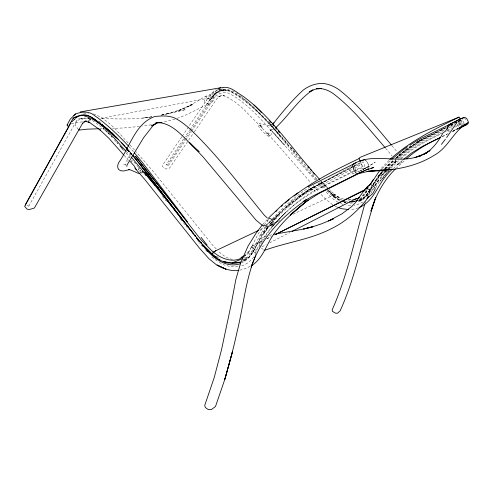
<?xml version="1.0" encoding="UTF-8"?>
<svg xmlns="http://www.w3.org/2000/svg" width="493" height="493" viewBox="0 0 493 493"><rect width="100%" height="100%" fill="white"/><g stroke="black" fill="none" stroke-linecap="round" stroke-linejoin="round"><path stroke-width="0.37" stroke-dasharray="2.46 1.85" d="M460.505 119.596L460.431 120.113L450.922 125.056M395.774 160.311L395.417 162.474L397.518 164.613L400.464 163.584L401.678 162.271L401.931 160.268M353.758 167.706L354.054 165.919L349.309 169.087L350.948 172.926L352.39 173.887L354.319 173.185M257.291 249.181L245.027 255.479L248.7 252.114L251.818 246.352L262.831 240.837M450.867 125.037L460.413 120.28L460.209 121.21L461.491 123.114L456.728 125.487M368.616 168.433L369.097 166.72L368.363 164.354L366.441 160.909L365.338 160.2M399.515 163.966L400.365 161.402M364.98 203.517L365.714 201.44M206.185 100.708L206.499 99.919M259.047 247.412L267.033 233.737L274.428 224.136L285.472 212.52L271.532 227.23C284.369 213.038 298.401 199.665 315.119 190.132L314.164 190.631L354.473 170.529M355.052 164.335L354.368 165.728L354.572 167.219L356.384 171.435M267.212 221.228L267.748 220.137M267.921 227.415L262.985 233.892L254.567 248.811L253.026 248.33L251.621 246.975L258.35 233.54L263.878 225.739M326.797 190.896L333.237 196.701L334.716 194.532L329.392 189.454M365.64 190.218L364.974 191.53L365.066 193.194L366.749 195.031L368.326 195.875L370.81 191.105L370.317 189.146L368.511 187.821M367.408 196.584L372.166 187.352M373.528 184.721L374.89 182.083L382.611 171.558M371.925 185.953C368.721 192.141 365.147 198.944 358.232 201.582L362.38 199.375L359.268 201.119L365.307 196.744L371.512 187.007M251.818 246.352L248.7 252.114L249.273 251.06L245.027 255.479M358.128 201.058C363.421 199.474 367.236 194.975 369.91 190.329L367.833 188.751L364.284 195.24L360.876 196.96M374.162 187.697L370.323 194.396M368.869 186.502L363.058 196.38L358.423 200.361M369.762 189.854L367.322 194.242L363.218 198.371L359.138 200.337M371.697 191.161L373.435 188.049M374.822 185.559L379.154 179.07L374.483 185.984M372.388 187.365C369.208 193.626 364.937 200.398 357.585 202.007M372.751 186.718L377.176 179.606L383.56 171.459M375.869 187.556L378.353 183.162L388.151 170.898M360.112 200.398L365.794 196.146L372.11 186.471M372.48 185.824L374.316 182.607L382.556 171.558M139.833 171.712L140.813 169.999L139.722 170.627L138.471 169.697L138.866 168.618L138.132 169.752M372.967 184.493L377.78 177.129L382.321 171.552M254.936 255.06L256.348 252.632M374.828 185.399L385.446 170.8L380.806 176.426L385.489 170.88M339.523 200.688L333.237 196.701L334.593 194.415L338.796 197.44M251.689 247.104L253.568 248.657L254.702 248.811C251.985 254.185 248.096 259.275 242.353 261.573M254.702 248.811C251.96 254.141 248.152 259.306 242.359 261.456M369.91 190.329L369.67 189.836L371.667 186.687M373.256 184.166L379.628 174.097L382.223 171.435M251.621 246.975L252.243 245.995L263.237 240.541M372.991 184.277L382.765 171.089M100.775 118.32L208.601 98.181L211.922 92.961L216.033 89.479M375.278 185.879L378.396 181.085L386.635 170.837M248.78 257.833L254.425 249.39M181.831 136.758L162.591 165.217L162.604 166.492L164.274 168.378L166.03 169.019L168.988 168.477L170.023 167.417L188.215 140.776M182.256 136.123L209.624 95.654C217.653 86.756 231.956 87.92 240.282 95.919M183.544 139.112L166.018 165.056L166.511 164.526M183.969 138.478L189.528 130.251M189.953 129.616L211.75 97.343L216.304 92.82L211.75 97.343L215.404 92.746M190.224 131.421L167.497 164.927L168.088 165.839L167.805 166.4L185.393 140.487M190.655 130.787L214.239 96.018C219.958 88.758 230.804 89.381 237.453 94.933C260.403 111.436 278.107 134.213 297.15 154.901M185.824 139.852L191.401 131.637M191.832 131.002L214.997 96.874L214.523 97.189C218.3 93.676 223.791 91.014 228.925 93.313C251.603 105.274 266.941 127.176 284.603 145.145L272.278 131.335L315.384 180.124M188.646 140.141L193.841 132.531M194.273 131.896L216.797 98.908L218.707 97.066L221.449 95.426L217.549 97.072L221.659 95.562L224.537 95.784L222.189 95.476L226.546 96.646L235.346 102.162L242.297 107.973L255.645 121.364L273.43 140.024L311.219 183.18M265.554 227.279C257.358 236.695 254.93 249.896 246.087 258.622L247.307 257.426L243.56 259.663M269.277 225.899L259.361 240.368L253.439 251.726L255.953 253.494L255.245 253.254C259.361 242.889 265.967 233.892 273.104 225.43M217.376 89.701L223.532 89.911C217.265 89.917 213.031 95.124 210.123 100.061L209.494 98.717L213.537 92.857L217.376 89.701L227.68 89.701L242.753 98.144L253.273 106.845L269.196 122.467L317.048 179.341M142.995 171.552L140.961 173.709M264.303 225.141L268.377 219.866M213.95 94.724L210.301 99.839L215.349 93.109M267.939 227.686L263.034 234.237L268.543 227.242M270.164 224.469L271.957 222.115M267.551 227.248C256.853 237.7 255.602 255.996 241.823 263.059M269.332 224.956L271.698 222.146M266.029 226.688L270.762 220.753M210.123 100.061L216.273 92.622A20.09 16.158 77.7 0 1 230.798 91.809C267.163 112.466 288.528 150.254 316.518 179.927M388.915 170.603L380.177 181.19L389.92 169.382M260.31 235.463L267.138 227.285M382.26 171.539L378.002 176.512L382.389 171.398M384.337 169.117L389.205 163.429M385.101 168.705L389.088 164.138L393.593 160.157M262.775 224.451L267.681 218.96M362.275 195.69L365.368 192.221M253.883 256.878C250.222 261.481 245.354 265.604 239.302 266.245M273.307 220.346L279.432 213.574L271.446 220.587M131.699 161.347L132.389 160.582L131.545 160.971M271.655 222.096L269.579 224.364L272.839 220.852M273.726 219.823L279.432 213.574M270.836 224.333L271.853 223.243M272.364 222.694L282.045 212.335L298.61 198.131L312.47 189.22L310.152 190.674L353.814 168.458M351.515 166.351L308.606 189.891L292.817 200.583L273.843 219.816M272.309 219.12C283.906 206.468 296.786 194.704 311.65 185.997M273.775 219.964C294.204 195.16 323.765 181.664 352.033 168.131M273.627 224.882L284.128 214.061C303.898 194.051 330.316 183.291 355.071 170.979M387.905 169.555L384.688 172.864L386.697 170.855M388.441 169.007L396.477 160.73L388.706 168.711M384.823 168.772L393.248 160.379M381.243 168.353L389.187 160.213M395.91 168.464L404.852 160.28M385.187 168.889L393.069 160.866M386.068 168.883L395.719 159.362M382.315 168.674L391.806 159.338M387.64 168.643L396.415 160.003M388.848 168.748L396.927 160.854M393.463 168.458L398.966 163.128L397.925 164.027L402.578 160.256M390.863 168.273L398.584 160.829M140.382 172.809L141.3 171.965L140.32 172.846M266.294 225.061L292.817 200.583M395.842 158.167L407.107 148.22L412.105 144.8M265.166 226.102L270.873 221.092M395.485 158.419L401.074 153.514L418.532 141.251M397.001 158.278L413.393 145.293L419.765 141.491L445.586 128.537M401.419 158.475C413.146 147.53 427.61 140.357 441.938 133.498M353.111 166.492L308.606 189.891L286.26 207.522L308.606 189.891L351.755 167.164M398.11 158.536C411.606 145.712 428.522 137.775 445.117 129.801M399.897 158.438L410.577 149.743L421.336 143.099L441.753 132.937M395.959 158.561L406.349 150.279L423.08 139.519L446.171 127.521M271.945 124.47L268.605 125.733L269.369 125.986L259.46 123.472L258.055 125.395C260.224 129.727 264.322 133.585 268.377 136.271L269.874 136.228L271.187 134.503L271.07 128.741L270.435 130.688L270.719 129.832L269.85 130.485L275.125 128.291M366.576 167.491L375.21 162.166L368.394 166.683L359.003 171.441L366.576 167.491L362.349 169.721M302.419 195.006L322.724 182.305M177.012 118.326C188.961 114.573 199.505 107.412 211.244 103.228L213.574 99.839L213.746 98.668L212.76 97.029L209.993 94.656L205.353 96.443L187.34 106.981L193.268 103.77L177.646 111.024L192.171 104.867L183.026 108.824L167.947 113.735L185.904 109.514L160.663 115.294M359.687 199.653L362.447 198.044L359.003 200.029M452.79 131.2L458.823 127.816M362.91 201.933L359.687 203.726L354.245 205.396M453.56 130.731L458.188 128.162M242.92 261.05L246.777 258.948M457.714 121.722L459.433 120.81L458.496 122.116L459.679 124.624L460.641 125.61L462.206 124.692L460.48 126.066L459.433 126.3M367.729 166.948L362.996 169.327L362.472 168.347L362.306 165.636L361.036 162.912L363.119 161.864L364.573 165.013L364.592 167.441L365.239 168.31L362.996 169.327M353.789 166.135L361.203 162.234L352.427 166.813M419.161 140.813L432.034 134.207M434.746 132.814L436.78 131.767M440.847 129.684L442.88 128.636M262.085 246.746L266.165 244.645M269.591 242.901L290.05 232.425M354.498 168.113L359.958 165.334L358.436 163.479M450.152 130.75L448.79 131.44L447.681 129.832M352.711 167.793L360.839 163.719L362.072 165.648L363.353 166.098L355.157 170.184M450.343 126.146L455.101 123.761M457.818 122.393L461.214 120.693L462.114 121.296L458.034 123.336M266.959 238.766L270.404 237.041M445.986 127.496L417.146 141.929L446.097 127.41M450.793 125.093L460.413 120.28M448.513 128.1L453.277 125.721M447.2 130.226L451.964 127.86M266.676 238.84L271.483 236.455M366.33 189.417L367.704 188.739L369.67 189.836M442.166 136.573L448.303 133.535M452.395 131.514L458.533 128.476M355.755 170.64L361.246 167.934L361.757 170.116M442.332 136.635L447.126 134.287M452.605 131.606L458.773 128.587M446.701 131.181L450.781 129.191M454.866 127.2L463.032 123.225L463.519 124.729M250.117 266.306L245.317 268.63L239.771 270.189M260.304 229.615L265.216 227.359M273.492 223.366L281.201 219.81M293.015 214.227L334.716 194.532M242.963 260.249L246.143 258.745L243.351 259.466M357.413 171.921L359.224 171.126L356.513 171.404M244.09 258.049L246.882 256.915M205.353 96.443L206.284 96.086M266.627 236.116L262.344 237.694L261.401 238.766L259.139 243.351L258.831 244.848L259.361 245.773M126.023 164.027L123.441 164.81L125.937 164.952M175.021 119.016L164.335 121.95M358.349 207.904L352.97 209.334L349.968 209.47M129.727 157.384L127.829 157.883L126.935 159.664L127.009 161.938M269.363 235.383L272.795 234.508M161.248 115.183L169.124 113.408L160.324 115.294M83.576 113.963L88.574 113.452M71.368 123.811L82.676 121.703M87.957 120.717L90.971 120.15M151.308 124.784L142.483 126.066M151.505 116.866L142.68 118.129L151.696 116.878M151.838 116.847C134.817 119.67 117.5 119.053 100.332 118.4M139.55 126.418L123.971 127.952L112.49 128.328M348.656 199.868L351.675 199.597M350.227 203.128L352.865 202.919M347.885 200.047L353.056 199.659M237.971 266.528L231.149 266.805L224.42 265.018L218.559 262.085M99.487 128.753L103.314 128.624M89.671 118.086L78.295 118.868C73.932 122.677 74.548 125.666 78.288 129.135M350.696 205.501L346.394 205.082M366.78 188.757L367.833 188.751M344.903 201.329L347.873 201.791M346.148 202.426L343.399 201.619M344.077 202.087L346.068 202.518M232.437 259.454C226.983 258.326 222.183 254.955 218.319 251.036M342.986 201.588L348.058 202.943M343.042 201.699L346.561 202.703M93.491 113.889C108.565 119.3 118.745 133.233 129.493 144.332M90.78 119.417L87.483 118.289L91.439 119.639M343.572 199.08L339.689 197.711L334.772 194.581L341.322 199.227M335.03 206.271L337.132 207.072M341.766 200.207L336.09 197.009L328.578 189.897M340.731 203.48L343.516 204.626M333.237 196.701L340.571 200.368M208.601 98.181L209.494 98.717M332.609 204.731L325.386 198.975L320.789 194.113M98.625 121.062L101.17 122.769M339.93 200.183L335.517 197.182L328.326 190.483M365.467 160.471L366.545 161.205L368.709 165.309L368.924 167.922M337.945 202.333L333.311 199.141L325.571 191.678M101.41 126.923C95.519 123.01 89.344 116.311 81.524 118.449L82.423 118.08L79.33 119.361L75.152 123.281L28.218 207.097L28.372 206.025L27.269 205.131M211.805 256.915L217.998 261.66M216.513 256.243L220.131 259.035M333.872 196.078L337.822 199.197M240.861 96.308L248.269 102.384L261.949 115.917L280.881 135.858M261.345 247.967L263.071 249.384M216.285 256.619L217.413 257.574M327.272 190.206L333.989 195.961M458.909 126.418L458.052 125.678L456.697 122.905M464.369 117.728L466.625 120.73M102.729 128.063L104.343 129.554M104.88 130.053L109.181 134.047L107.511 132.475M104.226 129.406L103.129 128.39L105.354 130.522M105.909 131.046L107.566 132.623M108.121 133.153L112.293 137.522M321.116 181.43L328.289 188.388M327.198 187.297L321.331 181.214M216.211 248.885L213.044 245.656L153.194 171.416L136.068 151.758M129.024 146.6L133.862 152.22M328.424 190.551L334.211 196.676L328.307 190.403M127.675 149.552L131.81 153.97L127.496 149.003M131.311 160.866L132.025 161.636M129.998 144.893L135.563 151.178M320.062 182.669L325.596 188.77M319.063 182.749L324.653 188.961M114.302 139.753L117.821 143.666M124.347 150.926L119.824 145.897L123.404 149.964M124.107 155.338L128.593 160.515M126.769 149.508L131.81 155.196M202.833 246.802L199.4 242.747M205.328 249.612L208.317 252.983M281.386 136.438L287.986 143.907M291.03 147.358L295.085 151.955M320.968 181.276L328.067 189.324M317.93 183.014L323.531 189.367M127.736 149.915L131.847 154.673M127.169 149.878L131.736 155.055M110.796 135.538L112.305 137.251M116.816 142.372L117.821 143.512M119.83 145.792L120.834 146.932M121.333 147.499L123.342 149.78M299.159 157.193L303.177 161.772M320.77 181.812L326.298 188.11M127.028 149.804L132.05 155.529M313.234 185.485L318.774 191.814M125.931 152.855L129.967 157.47M133.997 162.086L138.034 166.702M138.539 167.281L140.055 169.013M142.07 171.317L146.107 175.933L144.233 173.733M126.251 151.296L130.774 156.54M127.57 149.151L132.5 154.956M385.662 148.264L391.972 155.757M141.99 171.139L144.954 174.682M391.966 145.669L397.327 152.121M127.502 149.169L131.828 154.426M162.431 196.399L166.27 201.218M180.678 219.274L187.395 227.698M197.483 240.344L198.919 242.149M269.196 122.467L280.449 136.894M139.673 170.455L140.166 171.244M399.275 154.463L401.616 158.426M464.209 123.361L462.835 120.871L462.705 119.62L459.131 121.826L460.524 124.809M354.8 169.586L355.835 171.472M451.009 124.791L452.358 127.558M395.478 159.775L395.971 161.889L395.879 160.589M209.279 99.309L209.229 100.56L206.801 104.411L204.891 102.384L204.657 100.128L206.968 96.375L209.279 99.309M267.828 132.315L268.543 133.683L269.443 133.683L268.796 134.484L269.221 135.6L267.945 133.874L266.282 133.202L267.97 133.363L267.015 133.418L267.828 132.315M260.914 124.852L260.649 125.462L261.691 126.27L262.338 126.146L261.58 127.182L261.512 126.553L262.036 127.903L259.996 125.789L260.914 124.852M405.4 150.186L395.577 158.352L407.551 148.504L422.261 139.322L405.4 150.186M308.261 190.082L297.957 197.003L314.651 186.157L308.261 190.082M218.035 91.864L215.681 93.232L220.55 90.835L226.509 90.33L220.55 90.835L218.035 91.864M260.797 125.918L260.014 125.807L260.797 125.918M208.323 103.931L207.368 103.524L208.841 104.159L208.323 103.931M82.602 119.725L81.086 118.53L82.602 119.725M366.373 192.664L366.163 191.352L366.379 193.176L366.373 192.664"/><path stroke-width="0.74" d="M361.203 171.965L312.593 196.146L303.115 201.606L306.301 199.72C283.105 215.694 262.134 236.825 252.441 263.798C245.021 285.86 242.679 309.16 237.102 331.697C233.657 347.793 229.35 363.674 224.759 379.481L232.493 351.546L225.018 378.797L215.503 406.478L211.442 409.541L208.305 409.628L205.334 407.508L204.724 405.437L214.209 377.583L221.462 350.036L230.97 305.37L235.839 279.562L240.72 262.769L248.145 245.89L256.576 232.437L262.282 224.999M364.74 204.213C354.677 239.635 347.282 276.068 332.153 309.869L332.455 311.348L335.456 313.178L337.576 313.191L340.127 310.843C356.704 274.589 363.021 234.939 375.746 197.44L370.939 211.115C375.604 195.407 383.671 180.555 395.392 168.988M251.251 266.879L255.46 255.892M251.214 266.984L252.441 263.798M366.644 188.252L367.31 186.946L369.929 184.579M78.905 129.764L82.861 122.812M127.157 149.003C116.058 136.697 104.276 124.821 89.868 116.391C84.358 113.304 78.288 115.387 73.161 118.197L68.336 126.738L67.054 125.074L70.234 119.189L75.552 113.932C80.938 112.059 87.193 110.98 92.357 114.043C105.742 123.121 117.433 134.349 128.513 146.07M70.893 122.905L24.65 206.357L27.004 209.112L29.334 209.556L34.418 207.991L79.139 129.295M68.73 126.51L25.5 204.355L25.71 205.063M370.089 184.85L379.98 170.122M258.917 230.274L215.872 250.666L213.395 252.324L212.15 254.252C219.262 261.986 230.946 265.357 240.991 262.097L232.215 262.855L223.409 261.765M369.208 185.879L373.324 179.538M215.872 250.666L213.5 252.169L212.119 254.277L215.49 256.779M368.259 185.941L364.666 189.7L355.484 202.58L351.62 206.635L341.711 213.987L328.529 220.969L333.323 218.917L321.14 223.976L312.796 226.718L303.559 229.042L312.845 226.78L301.469 229.473L273.547 234.378M446.64 137.615L456.931 122.529M294.013 195.986C313.93 180.752 336.491 169.364 359.04 158.586L359.915 157.433L459.045 117.106L460.271 119.066M441.401 144.394L445.333 139.309M273.214 123.712C282.471 111.973 292.053 100.393 303.053 90.231C308.538 85.948 315.428 83.453 322.404 83.372C328.813 83.909 334.778 86.583 339.893 90.392C359.563 106.081 375.29 125.98 391.479 145.084M74.295 119.762L75.213 118.634M273.097 123.903L273.923 122.886L272.9 123.811M450.676 124.094L448.106 127.04L445.376 131.261L443.121 132.709C438.585 141.115 432.848 149.151 424.411 154.001M275.981 211.503L276.998 210.388M71.855 121.863L74.135 119.497M364.666 189.7L367.31 186.946M67.054 125.074L67.596 124.519M380.202 170.751L381.262 169.709M392.909 168.994C378.655 179.446 376.017 200.559 358.978 207.578M275.667 127.767C288.658 115.806 297.982 99.691 312.913 89.942M268.66 217.857L282.557 204.613L289.933 198.537L297.994 192.812M281.386 206.462L282.483 205.482M285.225 203.03L287.419 201.064M406.571 158.758C416.443 149.773 428.214 143.21 440.274 137.646M73.802 115.442L75.552 113.932M139.346 173.727L139.926 173.228M389.716 159.67C409.942 141.281 434.69 129.012 459.045 117.106M391.806 159.338L403.52 149.478L407.545 146.68M403.742 159.313L411.31 153.181L422.384 146.359L440.12 137.584M251.492 265.647C263.139 258.517 266.263 244.534 273.837 234.033C283.296 220.815 295.486 209.876 308.254 199.936L290.272 215.059L305.839 201.785L318.866 193.527L365.258 170.251M287.967 200.577L289.175 199.659M82.356 123.614L85.751 121.105M244.411 255.898C235.186 264.094 221.795 259.263 213.5 252.169M353.795 199.603L358.152 198.334L359.921 197.2M457.085 120.631L459.193 119.294L463.87 117.463L464.85 117.359L466.742 118.542L468.35 121.87L467.999 123.768L461.152 127.293M409.917 145.121L419.044 139.433L460.037 119.361M425.046 153.619L430.081 150.556L419.95 156.121L421.897 155.203M312.821 89.954L309.586 91.698L315.169 89.221L321.134 88.518L316.321 88.524C323.168 87.933 329.799 90.626 335.006 94.964C354.147 110.019 369.269 129.412 385.175 147.69M75.675 118.073C81.616 113.15 89.843 115.294 95.322 119.817M268.284 219.04L269.474 218.461L270.971 218.886L272.857 221.246L272.968 224.161L269.221 226.09L267.489 226.404L261.795 224.944L256.058 220.155L203.085 156.953L189.589 142.613L199.135 151.77C185.818 141.627 174.818 122.005 155.85 122.523L157.384 122.504M240.904 257.562L244.318 255.812M292.109 231.377L356.704 198.365M457.153 120.483L457.695 120.274L449.265 124.495L448.137 125.468L446.985 127.712L447.453 129.123M358.152 198.334L359.514 197.644M308.057 186.841L355.995 162.807M275.914 234.286L364.025 190.138M460.628 118.899L463.777 117.845M270.86 225.209L272.968 224.161M275.605 234.409L364.265 190.44M459.901 127.798L463.309 126.116M459.458 128.248L466.994 124.556M423.197 154.592L426.439 153.058L414.989 157.557M73.161 118.197L77.543 116.36M232.215 262.855L242.692 258.615M85.104 121.142L83.89 121.592L86.891 121.235M218.689 88.493L220.685 87.748L222.885 87.779M416.961 156.91L420.412 155.646C398.683 164.816 373.854 151.708 353.105 164.169L352.483 165.488L353.937 170.258L355.989 173.037L357.856 173.647L368.376 168.785L368.481 169.087L366.262 169.906L373.823 167.497L371.143 168.249M360.58 161.069L364.389 159.738M240.615 263.607C225.319 268.999 211.331 256.631 202.826 245.261M351.299 201.834L357.708 200.608M80.23 111.911L220.685 87.748M358.429 173.696L368.764 171.182L391.719 169.327L367.051 171.453L368.764 171.182C391.368 170.818 414.57 167.54 434.086 155.369C446.153 148.898 451.81 135.748 461.713 127.077L461.066 127.077M79.102 130.097L87.243 129.154L98.723 128.778M162.092 122.541L157.088 122.954L151.511 125.894L157.68 122.486L153.04 125.641L143.636 137.652L127.077 164.921L126.818 166.4M349.352 202.025L354.27 201.619M86.577 121.112L85.295 121.186L89.843 122.665L88.512 121.74L100.535 130.281L99.469 129.437L108.577 137.978L123.601 154.777M348.465 209.537L341.341 208.675L337.834 207.337M223.021 87.39C231.051 86.411 237.034 92.875 243.425 96.523C271.717 117.322 291.055 147.339 314.115 173.277L319.784 179.514M238.39 270.577C230.86 271.181 223.458 268.944 217.093 264.988L226.004 269.184L216.698 265.031L209.038 258.788L199.492 248.17L145.022 179.754L134.811 168.002M84.445 115.991C102.371 120.933 113.261 138.237 125.752 150.716M223.939 261.407L228.056 262.948M263.989 250.068L264.63 250.327C286.421 242.328 310.017 239.623 330.852 228.912C346.166 221.61 358.898 210.172 368.863 196.522L366.989 198.5L372.609 193.737L375.105 189.318L375.031 187.907L374.039 186.656L370.958 184.659M138.613 173.468L131.169 170.177L128.525 169.469L129.813 169.524L123.749 170.997L120.594 170.738C116.835 169.426 117.155 164.976 118.992 162.185C129.881 146.932 135.255 123.601 154.629 116.551C161.427 115.793 168.353 115.313 174.812 118.067C185.386 123.49 193.576 132.334 201.785 140.727C224.241 164.132 243.764 190.156 264.316 215.207L267.422 218.079M218.584 258.991L219.823 259.873M91.618 117.359L109.471 130.873M101.755 124.513L116.829 137.966L111.683 132.703L114.37 135.409M101.897 124.643L109.957 131.28M216.92 258.474L212.119 254.277L198.414 240.251M115.978 137.036L118.659 139.747M121.346 142.452L125.105 146.248M213.395 252.324L201.082 239.857L135.544 156.361L187.525 221.807L142.415 162.493L134.336 152.793M254.006 104.96L261.339 112.41M201.569 243.148L200.534 242.057L201.403 243.135M207.239 249.131L212.391 254.573L202.789 244.762M130.134 161.433L134.293 166.086L136.308 169.752M131.28 157.119L155.012 185.386M127.077 148.572L126.091 147.407L127.021 148.584M132.993 155.535L136.444 159.596M269.196 120.397L271.162 122.732M272.641 124.482L274.114 126.226M275.593 127.977L276.579 129.148M278.052 130.892L279.531 132.642M308.082 166.461L309.068 167.626M310.541 169.376L311.527 170.541M313.006 172.291L314.479 174.041M132.309 155.012L140.474 164.945L193.737 234.175L132.746 155.184M196.528 237.934L197.471 239.093M144.35 172.26L205.439 248.466M206.881 250.265L207.843 251.467M201.064 237.324L207.091 245.064M146.926 172.809L148.806 175.237M149.743 176.457L150.685 177.671M157.729 186.792L158.672 188.006M140.474 164.945L178.337 214.812M179.261 216.026L181.566 219.071M145.429 171.065L151.912 179.668M152.836 180.9L170.898 204.866M179.236 215.928L181.553 218.997M360.229 161.568L359.04 158.586M463.79 125.259L459.334 127.933L468.06 122.806L463.79 125.259M195.598 236.603L194.661 235.389L195.61 236.609M197.939 239.641L196.534 237.823L197.946 239.641M364.333 159.646L364.333 159.646"/></g></svg>
